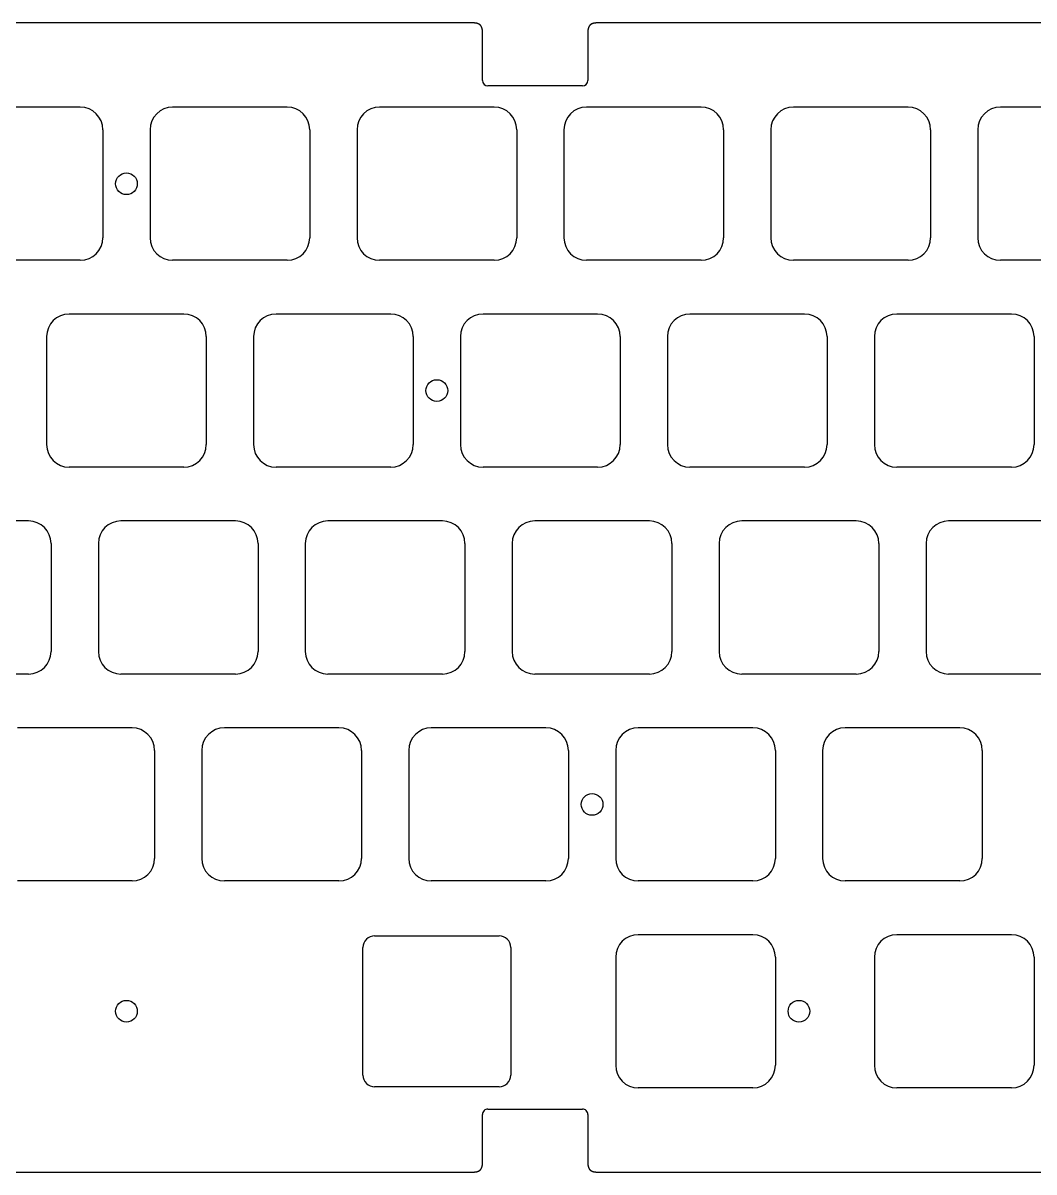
# Model space of a CAD drawing. Header units: millimetres. Extents: x -9 to 276, y -91 to 15.
# Drawn here: x 133.3 to 226.4, y -91 to 14.8 of the extents above; entities that cross this region are included whole.
import ezdxf

# ---------------------------------------------------------------- set-up
doc = ezdxf.new("R2010")
doc.units = ezdxf.units.MM
doc.layers.add('BLACK', color=7, linetype='CONTINUOUS')
doc.layers.add('Edge.Cuts', color=53, linetype='CONTINUOUS', true_color=0xc8a339)

msp = doc.modelspace()

# ---------------------------------------------------------------- linework, layer by layer
at = {"layer": 'BLACK', "linetype": 'Continuous'}
for p, q in [((165.725, -69.25), (177.175, -69.25)), ((200.5375, -69.15), (189.987499, -69.15)), ((224.35, -69.15), (213.799999, -69.15)), ((164.65, -82.075), (164.65, -70.325)), ((178.25, -70.325), (178.25, -82.075)), ((187.9125, -71.225), (187.9125, -81.175001)), ((202.6125, -71.225), (202.6125, -81.175)), ((211.725, -71.225), (211.725, -81.175001)), ((226.425, -71.225), (226.425, -81.175)), ((177.175, -83.15), (165.725, -83.15)), ((200.5375, -83.25), (189.9875, -83.25)), ((224.35, -83.25), (213.8, -83.25))]:
    msp.add_line(p, q, dxfattribs=at)
at = {"layer": 'BLACK'}
for centre in [(142.875, -76.2), (204.7875, -76.2)]:
    msp.add_circle(centre, 1, dxfattribs=at)
for centre, radius, start, end in [((165.724999, -70.324999), 1.074999, 89.9999467, 180.0000533), ((177.175, -70.325), 1.075, 0, 90), ((189.987504, -71.225004), 2.075004, 90.00013806, 179.99988955), ((200.5375, -71.225), 2.075, 0, 90), ((213.800004, -71.225004), 2.075004, 90.00013806, 179.99988955), ((224.35, -71.225), 2.075, 0, 90), ((189.987502, -81.174998), 2.075002, 180.00008284, 269.99994478), ((200.5375, -81.175), 2.075, 270, 0), ((213.800002, -81.174998), 2.075002, 180.00008284, 269.99994478), ((224.35, -81.175), 2.075, 270, 0), ((165.724999, -82.075001), 1.074999, 179.9999467, 270.0000533), ((177.175, -82.075), 1.075, 270, 0)]:
    msp.add_arc(centre, radius, start, end, dxfattribs=at)
at = {"layer": 'Edge.Cuts', "linetype": 'CONTINUOUS'}
for p, q in [((174.849852, 14.8), (91.850147, 14.8)), ((174.857344, 14.799982), (174.849852, 14.8)), ((174.868499, 14.79989), (174.857344, 14.799982)), ((174.879537, 14.799719), (174.868499, 14.79989)), ((174.890458, 14.799471), (174.879537, 14.799719)), ((174.901263, 14.799146), (174.890458, 14.799471)), ((174.911955, 14.798746), (174.901263, 14.799146)), ((174.922533, 14.79827), (174.911955, 14.798746)), ((174.932999, 14.797719), (174.922533, 14.79827)), ((174.943354, 14.797096), (174.932999, 14.797719)), ((174.953599, 14.796399), (174.943354, 14.797096)), ((174.963735, 14.79563), (174.953599, 14.796399)), ((174.973763, 14.79479), (174.963735, 14.79563)), ((174.983685, 14.793879), (174.973763, 14.79479)), ((174.9935, 14.792898), (174.983685, 14.793879)), ((175.003211, 14.791848), (174.9935, 14.792898)), ((175.012819, 14.790729), (175.003211, 14.791848)), ((175.022324, 14.789543), (175.012819, 14.790729)), ((175.031727, 14.788289), (175.022324, 14.789543)), ((175.041029, 14.786968), (175.031727, 14.788289)), ((175.050232, 14.785582), (175.041029, 14.786968)), ((175.059337, 14.78413), (175.050232, 14.785582)), ((175.068344, 14.782613), (175.059337, 14.78413)), ((175.077254, 14.781032), (175.068344, 14.782613)), ((175.086069, 14.779387), (175.077254, 14.781032)), ((175.094789, 14.777679), (175.086069, 14.779387)), ((175.103415, 14.775909), (175.094789, 14.777679)), ((175.111949, 14.774076), (175.103415, 14.775909)), ((175.120391, 14.772182), (175.111949, 14.774076)), ((175.128742, 14.770227), (175.120391, 14.772182)), ((175.137003, 14.768212), (175.128742, 14.770227)), ((175.145176, 14.766136), (175.137003, 14.768212)), ((175.15326, 14.764001), (175.145176, 14.766136)), ((175.161257, 14.761806), (175.15326, 14.764001)), ((175.169168, 14.759553), (175.161257, 14.761806)), ((175.176994, 14.757242), (175.169168, 14.759553)), ((175.184735, 14.754872), (175.176994, 14.757242)), ((175.192393, 14.752445), (175.184735, 14.754872)), ((175.199968, 14.749961), (175.192393, 14.752445)), ((175.207461, 14.74742), (175.199968, 14.749961)), ((175.214873, 14.744823), (175.207461, 14.74742)), ((175.222205, 14.742169), (175.214873, 14.744823)), ((175.229458, 14.73946), (175.222205, 14.742169)), ((175.236632, 14.736695), (175.229458, 14.73946)), ((175.243728, 14.733874), (175.236632, 14.736695)), ((175.250748, 14.730999), (175.243728, 14.733874)), ((175.257691, 14.728069), (175.250748, 14.730999)), ((175.26456, 14.725084), (175.257691, 14.728069)), ((175.271353, 14.722045), (175.26456, 14.725084)), ((175.278073, 14.718951), (175.271353, 14.722045)), ((175.28472, 14.715804), (175.278073, 14.718951)), ((175.291295, 14.712602), (175.28472, 14.715804)), ((175.297798, 14.709347), (175.291295, 14.712602)), ((175.30423, 14.706039), (175.297798, 14.709347)), ((175.310592, 14.702677), (175.30423, 14.706039)), ((175.316884, 14.699261), (175.310592, 14.702677)), ((175.323108, 14.695792), (175.316884, 14.699261)), ((175.329264, 14.69227), (175.323108, 14.695792)), ((175.335352, 14.688695), (175.329264, 14.69227)), ((175.341373, 14.685066), (175.335352, 14.688695)), ((175.347328, 14.681385), (175.341373, 14.685066)), ((175.353218, 14.67765), (175.347328, 14.681385)), ((175.359043, 14.673861), (175.353218, 14.67765)), ((175.364803, 14.67002), (175.359043, 14.673861)), ((175.370499, 14.666125), (175.364803, 14.67002)), ((175.376133, 14.662177), (175.370499, 14.666125)), ((175.381703, 14.658175), (175.376133, 14.662177)), ((175.387212, 14.654119), (175.381703, 14.658175)), ((175.392659, 14.65001), (175.387212, 14.654119)), ((175.398044, 14.645847), (175.392659, 14.65001)), ((175.40337, 14.64163), (175.398044, 14.645847)), ((175.408635, 14.637358), (175.40337, 14.64163)), ((175.41384, 14.633032), (175.408635, 14.637358)), ((175.418986, 14.628652), (175.41384, 14.633032)), ((175.424073, 14.624216), (175.418986, 14.628652)), ((175.429102, 14.619725), (175.424073, 14.624216)), ((175.434073, 14.615179), (175.429102, 14.619725)), ((175.438987, 14.610577), (175.434073, 14.615179)), ((175.443843, 14.60592), (175.438987, 14.610577)), ((175.448643, 14.601205), (175.443843, 14.60592)), ((175.451021, 14.598827), (175.448643, 14.601205)), ((175.453386, 14.596434), (175.451021, 14.598827)), ((175.455736, 14.594028), (175.453386, 14.596434)), ((175.458073, 14.591607), (175.455736, 14.594028)), ((175.460395, 14.589171), (175.458073, 14.591607)), ((175.462704, 14.586721), (175.460395, 14.589171)), ((175.464998, 14.584257), (175.462704, 14.586721)), ((175.467279, 14.581778), (175.464998, 14.584257)), ((175.469546, 14.579285), (175.467279, 14.581778)), ((175.471799, 14.576777), (175.469546, 14.579285)), ((175.474039, 14.574255), (175.471799, 14.576777)), ((175.476264, 14.571718), (175.474039, 14.574255)), ((175.478477, 14.569166), (175.476264, 14.571718)), ((175.480675, 14.566599), (175.478477, 14.569166)), ((175.48286, 14.564017), (175.480675, 14.566599)), ((175.48503, 14.561421), (175.48286, 14.564017)), ((175.487188, 14.558809), (175.48503, 14.561421)), ((175.489332, 14.556183), (175.487188, 14.558809)), ((175.491463, 14.553541), (175.489332, 14.556183)), ((175.493579, 14.550885), (175.491463, 14.553541)), ((175.495683, 14.548213), (175.493579, 14.550885)), ((175.497773, 14.545526), (175.495683, 14.548213)), ((175.49985, 14.542823), (175.497773, 14.545526)), ((175.501912, 14.540106), (175.49985, 14.542823)), ((175.503962, 14.537372), (175.501912, 14.540106)), ((175.505998, 14.534624), (175.503962, 14.537372)), ((175.508022, 14.531859), (175.505998, 14.534624)), ((175.510031, 14.529079), (175.508022, 14.531859)), ((175.512027, 14.526283), (175.510031, 14.529079)), ((175.51401, 14.523472), (175.512027, 14.526283)), ((175.51598, 14.520644), (175.51401, 14.523472)), ((175.517935, 14.517801), (175.51598, 14.520644)), ((175.519879, 14.514941), (175.517935, 14.517801)), ((175.521808, 14.512066), (175.519879, 14.514941)), ((175.523725, 14.509174), (175.521808, 14.512066)), ((175.525627, 14.506267), (175.523725, 14.509174)), ((175.527517, 14.503342), (175.525627, 14.506267)), ((175.529393, 14.500402), (175.527517, 14.503342)), ((175.531257, 14.497444), (175.529393, 14.500402)), ((175.533106, 14.494472), (175.531257, 14.497444)), ((175.534943, 14.49148), (175.533106, 14.494472)), ((175.536766, 14.488475), (175.534943, 14.49148)), ((175.538577, 14.48545), (175.536766, 14.488475)), ((175.540373, 14.482411), (175.538577, 14.48545)), ((175.542157, 14.479352), (175.540373, 14.482411)), ((175.543926, 14.476279), (175.542157, 14.479352)), ((175.545684, 14.473186), (175.543926, 14.476279)), ((175.547426, 14.470079), (175.545684, 14.473186)), ((175.549157, 14.466952), (175.547426, 14.470079)), ((175.550874, 14.46381), (175.549157, 14.466952)), ((175.552578, 14.460648), (175.550874, 14.46381)), ((175.554267, 14.457471), (175.552578, 14.460648)), ((175.555945, 14.454274), (175.554267, 14.457471)), ((175.557608, 14.451062), (175.555945, 14.454274)), ((175.559259, 14.447829), (175.557608, 14.451062)), ((175.560895, 14.444581), (175.559259, 14.447829)), ((175.562519, 14.441313), (175.560895, 14.444581)), ((175.564128, 14.438029), (175.562519, 14.441313)), ((175.565725, 14.434724), (175.564128, 14.438029)), ((175.567307, 14.431404), (175.565725, 14.434724)), ((175.568877, 14.428063), (175.567307, 14.431404)), ((175.570432, 14.424706), (175.568877, 14.428063)), ((175.571975, 14.421327), (175.570432, 14.424706)), ((175.573503, 14.417934), (175.571975, 14.421327)), ((175.57502, 14.414518), (175.573503, 14.417934)), ((175.57652, 14.411087), (175.57502, 14.414518)), ((175.578009, 14.407633), (175.57652, 14.411087)), ((175.579483, 14.404164), (175.578009, 14.407633)), ((175.580944, 14.400672), (175.579483, 14.404164)), ((175.58239, 14.397165), (175.580944, 14.400672)), ((175.583824, 14.393634), (175.58239, 14.397165)), ((175.585242, 14.390088), (175.583824, 14.393634)), ((175.586649, 14.386519), (175.585242, 14.390088)), ((175.58804, 14.382934), (175.586649, 14.386519)), ((175.589418, 14.379325), (175.58804, 14.382934)), ((175.590781, 14.375701), (175.589418, 14.379325)), ((175.592132, 14.372052), (175.590781, 14.375701)), ((175.593467, 14.368388), (175.592132, 14.372052)), ((175.594789, 14.364699), (175.593467, 14.368388)), ((175.596096, 14.360995), (175.594789, 14.364699)), ((175.597391, 14.357265), (175.596096, 14.360995)), ((175.598669, 14.35352), (175.597391, 14.357265)), ((175.599935, 14.349749), (175.598669, 14.35352)), ((175.601186, 14.345963), (175.599935, 14.349749)), ((175.602423, 14.342151), (175.601186, 14.345963)), ((175.603645, 14.338323), (175.602423, 14.342151)), ((175.604853, 14.334469), (175.603645, 14.338323)), ((175.606046, 14.330599), (175.604853, 14.334469)), ((175.607226, 14.326703), (175.606046, 14.330599)), ((175.608389, 14.322791), (175.607226, 14.326703)), ((175.60954, 14.318851), (175.608389, 14.322791)), ((175.610674, 14.314896), (175.60954, 14.318851)), ((175.611796, 14.310914), (175.610674, 14.314896)), ((175.612901, 14.306915), (175.611796, 14.310914)), ((175.613992, 14.302889), (175.612901, 14.306915)), ((175.615068, 14.298847), (175.613992, 14.302889)), ((175.61613, 14.294776), (175.615068, 14.298847)), ((175.617175, 14.29069), (175.61613, 14.294776)), ((175.618207, 14.286575), (175.617175, 14.29069)), ((175.619222, 14.282444), (175.618207, 14.286575)), ((175.620224, 14.278284), (175.619222, 14.282444)), ((175.621209, 14.274107), (175.620224, 14.278284)), ((175.62218, 14.269901), (175.621209, 14.274107)), ((175.623135, 14.265679), (175.62218, 14.269901)), ((175.624075, 14.261428), (175.623135, 14.265679)), ((175.624998, 14.257159), (175.624075, 14.261428)), ((175.625908, 14.252861), (175.624998, 14.257159)), ((175.6268, 14.248546), (175.625908, 14.252861)), ((175.627678, 14.244201), (175.6268, 14.248546)), ((175.628539, 14.239839), (175.627678, 14.244201)), ((175.629386, 14.235446), (175.628539, 14.239839)), ((175.630215, 14.231037), (175.629386, 14.235446)), ((175.63103, 14.226596), (175.630215, 14.231037)), ((175.631828, 14.222138), (175.63103, 14.226596)), ((175.63261, 14.217649), (175.631828, 14.222138)), ((175.633375, 14.213143), (175.63261, 14.217649)), ((175.634126, 14.208605), (175.633375, 14.213143)), ((175.634858, 14.20405), (175.634126, 14.208605)), ((175.635576, 14.199462), (175.634858, 14.20405)), ((175.636276, 14.194857), (175.635576, 14.199462)), ((175.63696, 14.19022), (175.636276, 14.194857)), ((175.637627, 14.185565), (175.63696, 14.19022)), ((175.638278, 14.180877), (175.637627, 14.185565)), ((175.638911, 14.176171), (175.638278, 14.180877)), ((175.639529, 14.171432), (175.638911, 14.176171)), ((175.640128, 14.166675), (175.639529, 14.171432)), ((175.640711, 14.161885), (175.640128, 14.166675)), ((175.641277, 14.157077), (175.640711, 14.161885)), ((175.641826, 14.152234), (175.641277, 14.157077)), ((175.642357, 14.147374), (175.641826, 14.152234)), ((175.642871, 14.142479), (175.642357, 14.147374)), ((175.643367, 14.137566), (175.642871, 14.142479)), ((175.643847, 14.132618), (175.643367, 14.137566)), ((175.644308, 14.127651), (175.643847, 14.132618)), ((175.644752, 14.12265), (175.644308, 14.127651)), ((175.645178, 14.11763), (175.644752, 14.12265)), ((175.645586, 14.112574), (175.645178, 14.11763)), ((175.645976, 14.1075), (175.645586, 14.112574)), ((175.646348, 14.102389), (175.645976, 14.1075)), ((175.646701, 14.09726), (175.646348, 14.102389)), ((175.647037, 14.092095), (175.646701, 14.09726)), ((175.647354, 14.08691), (175.647037, 14.092095)), ((175.647653, 14.081689), (175.647354, 14.08691)), ((175.647933, 14.076448), (175.647653, 14.081689)), ((175.648195, 14.071171), (175.647933, 14.076448)), ((175.648437, 14.065874), (175.648195, 14.071171)), ((175.648661, 14.06054), (175.648437, 14.065874)), ((175.648866, 14.055186), (175.648661, 14.06054)), ((175.649052, 14.049794), (175.648866, 14.055186)), ((175.649219, 14.044383), (175.649052, 14.049794)), ((175.649366, 14.038933), (175.649219, 14.044383)), ((175.649495, 14.033464), (175.649366, 14.038933)), ((175.649603, 14.027956), (175.649495, 14.033464)), ((175.649693, 14.022428), (175.649603, 14.027956)), ((175.649762, 14.016861), (175.649693, 14.022428)), ((175.649812, 14.011274), (175.649762, 14.016861)), ((175.649842, 14.005647), (175.649812, 14.011274)), ((175.649852, 14), (175.649842, 14.005647)), ((175.649852, 9.5), (175.649852, 14)), ((185.35087, 14.007492), (185.350852, 14)), ((185.350852, 14), (185.350852, 9.5)), ((185.350962, 14.018647), (185.35087, 14.007492)), ((185.351133, 14.029685), (185.350962, 14.018647)), ((185.351381, 14.040606), (185.351133, 14.029685)), ((185.351706, 14.051411), (185.351381, 14.040606)), ((185.352106, 14.062103), (185.351706, 14.051411)), ((185.352582, 14.072681), (185.352106, 14.062103)), ((185.353133, 14.083147), (185.352582, 14.072681)), ((185.353756, 14.093502), (185.353133, 14.083147)), ((185.354453, 14.103747), (185.353756, 14.093502)), ((185.355222, 14.113883), (185.354453, 14.103747)), ((185.356062, 14.123911), (185.355222, 14.113883)), ((185.356973, 14.133833), (185.356062, 14.123911)), ((185.357954, 14.143649), (185.356973, 14.133833)), ((185.359004, 14.15336), (185.357954, 14.143649)), ((185.360123, 14.162967), (185.359004, 14.15336)), ((185.361309, 14.172472), (185.360123, 14.162967)), ((185.362563, 14.181875), (185.361309, 14.172472)), ((185.363884, 14.191178), (185.362563, 14.181875)), ((185.36527, 14.200381), (185.363884, 14.191178)), ((185.366722, 14.209485), (185.36527, 14.200381)), ((185.368239, 14.218492), (185.366722, 14.209485)), ((185.36982, 14.227402), (185.368239, 14.218492)), ((185.371465, 14.236217), (185.36982, 14.227402)), ((185.373173, 14.244937), (185.371465, 14.236217)), ((185.374943, 14.253563), (185.373173, 14.244937)), ((185.376776, 14.262097), (185.374943, 14.253563)), ((185.37867, 14.270539), (185.376776, 14.262097)), ((185.380625, 14.27889), (185.37867, 14.270539)), ((185.38264, 14.287152), (185.380625, 14.27889)), ((185.384716, 14.295324), (185.38264, 14.287152)), ((185.386851, 14.303408), (185.384716, 14.295324)), ((185.389046, 14.311405), (185.386851, 14.303408)), ((185.391299, 14.319316), (185.389046, 14.311405)), ((185.39361, 14.327142), (185.391299, 14.319316)), ((185.39598, 14.334883), (185.39361, 14.327142)), ((185.398406, 14.342541), (185.39598, 14.334883)), ((185.400891, 14.350116), (185.398406, 14.342541)), ((185.403432, 14.357609), (185.400891, 14.350116)), ((185.406029, 14.365021), (185.403432, 14.357609)), ((185.408683, 14.372353), (185.406029, 14.365021)), ((185.411392, 14.379606), (185.408683, 14.372353)), ((185.414157, 14.38678), (185.411392, 14.379606)), ((185.416978, 14.393876), (185.414157, 14.38678)), ((185.419853, 14.400896), (185.416978, 14.393876)), ((185.422783, 14.40784), (185.419853, 14.400896)), ((185.425768, 14.414708), (185.422783, 14.40784)), ((185.428807, 14.421502), (185.425768, 14.414708)), ((185.431901, 14.428221), (185.428807, 14.421502)), ((185.435048, 14.434868), (185.431901, 14.428221)), ((185.438249, 14.441443), (185.435048, 14.434868)), ((185.441504, 14.447946), (185.438249, 14.441443)), ((185.444813, 14.454378), (185.441504, 14.447946)), ((185.448175, 14.46074), (185.444813, 14.454378)), ((185.451591, 14.467032), (185.448175, 14.46074)), ((185.45506, 14.473256), (185.451591, 14.467032)), ((185.458582, 14.479412), (185.45506, 14.473256)), ((185.462157, 14.4855), (185.458582, 14.479412)), ((185.465786, 14.491521), (185.462157, 14.4855)), ((185.469467, 14.497477), (185.465786, 14.491521)), ((185.473202, 14.503366), (185.469467, 14.497477)), ((185.47699, 14.509191), (185.473202, 14.503366)), ((185.480832, 14.514951), (185.47699, 14.509191)), ((185.484727, 14.520648), (185.480832, 14.514951)), ((185.488675, 14.526281), (185.484727, 14.520648)), ((185.492677, 14.531852), (185.488675, 14.526281)), ((185.496732, 14.53736), (185.492677, 14.531852)), ((185.500842, 14.542807), (185.496732, 14.53736)), ((185.505005, 14.548193), (185.500842, 14.542807)), ((185.509222, 14.553518), (185.505005, 14.548193)), ((185.513493, 14.558783), (185.509222, 14.553518)), ((185.517819, 14.563988), (185.513493, 14.558783)), ((185.5222, 14.569134), (185.517819, 14.563988)), ((185.526636, 14.574222), (185.5222, 14.569134)), ((185.531126, 14.579251), (185.526636, 14.574222)), ((185.535673, 14.584222), (185.531126, 14.579251)), ((185.540274, 14.589135), (185.535673, 14.584222)), ((185.544932, 14.593991), (185.540274, 14.589135)), ((185.549646, 14.598791), (185.544932, 14.593991)), ((185.552025, 14.60117), (185.549646, 14.598791)), ((185.554417, 14.603534), (185.552025, 14.60117)), ((185.556824, 14.605884), (185.554417, 14.603534)), ((185.559245, 14.608221), (185.556824, 14.605884)), ((185.561681, 14.610543), (185.559245, 14.608221)), ((185.56413, 14.612852), (185.561681, 14.610543)), ((185.566595, 14.615147), (185.56413, 14.612852)), ((185.569073, 14.617427), (185.566595, 14.615147)), ((185.571567, 14.619694), (185.569073, 14.617427)), ((185.574074, 14.621947), (185.571567, 14.619694)), ((185.576597, 14.624187), (185.574074, 14.621947)), ((185.579134, 14.626412), (185.576597, 14.624187)), ((185.581686, 14.628625), (185.579134, 14.626412)), ((185.584253, 14.630823), (185.581686, 14.628625)), ((185.586834, 14.633008), (185.584253, 14.630823)), ((185.589431, 14.635179), (185.586834, 14.633008)), ((185.592042, 14.637336), (185.589431, 14.635179)), ((185.594668, 14.63948), (185.592042, 14.637336)), ((185.59731, 14.641611), (185.594668, 14.63948)), ((185.599967, 14.643727), (185.59731, 14.641611)), ((185.602639, 14.645831), (185.599967, 14.643727)), ((185.605326, 14.647921), (185.602639, 14.645831)), ((185.608029, 14.649998), (185.605326, 14.647921)), ((185.610746, 14.65206), (185.608029, 14.649998)), ((185.61348, 14.654111), (185.610746, 14.65206)), ((185.616228, 14.656146), (185.61348, 14.654111)), ((185.618993, 14.65817), (185.616228, 14.656146)), ((185.621773, 14.660179), (185.618993, 14.65817)), ((185.624569, 14.662175), (185.621773, 14.660179)), ((185.62738, 14.664158), (185.624569, 14.662175)), ((185.630208, 14.666128), (185.62738, 14.664158)), ((185.633051, 14.668083), (185.630208, 14.666128)), ((185.635911, 14.670027), (185.633051, 14.668083)), ((185.638786, 14.671956), (185.635911, 14.670027)), ((185.641678, 14.673873), (185.638786, 14.671956)), ((185.644585, 14.675775), (185.641678, 14.673873)), ((185.64751, 14.677665), (185.644585, 14.675775)), ((185.65045, 14.679541), (185.64751, 14.677665)), ((185.653408, 14.681405), (185.65045, 14.679541)), ((185.65638, 14.683254), (185.653408, 14.681405)), ((185.659371, 14.685091), (185.65638, 14.683254)), ((185.662377, 14.686914), (185.659371, 14.685091)), ((185.665402, 14.688725), (185.662377, 14.686914)), ((185.668441, 14.690521), (185.665402, 14.688725)), ((185.6715, 14.692305), (185.668441, 14.690521)), ((185.674573, 14.694074), (185.6715, 14.692305)), ((185.677665, 14.695832), (185.674573, 14.694074)), ((185.680773, 14.697575), (185.677665, 14.695832)), ((185.6839, 14.699305), (185.680773, 14.697575)), ((185.687042, 14.701022), (185.6839, 14.699305)), ((185.690204, 14.702726), (185.687042, 14.701022)), ((185.693381, 14.704415), (185.690204, 14.702726)), ((185.696578, 14.706093), (185.693381, 14.704415)), ((185.69979, 14.707756), (185.696578, 14.706093)), ((185.703023, 14.709407), (185.69979, 14.707756)), ((185.70627, 14.711043), (185.703023, 14.709407)), ((185.709539, 14.712667), (185.70627, 14.711043)), ((185.712823, 14.714276), (185.709539, 14.712667)), ((185.716128, 14.715873), (185.712823, 14.714276)), ((185.719447, 14.717455), (185.716128, 14.715873)), ((185.722789, 14.719025), (185.719447, 14.717455)), ((185.726146, 14.72058), (185.722789, 14.719025)), ((185.729524, 14.722124), (185.726146, 14.72058)), ((185.732918, 14.723652), (185.729524, 14.722124)), ((185.736334, 14.725168), (185.732918, 14.723652)), ((185.739765, 14.726668), (185.736334, 14.725168)), ((185.743219, 14.728157), (185.739765, 14.726668)), ((185.746688, 14.729631), (185.743219, 14.728157)), ((185.75018, 14.731092), (185.746688, 14.729631)), ((185.753687, 14.732538), (185.75018, 14.731092)), ((185.757217, 14.733972), (185.753687, 14.732538)), ((185.760763, 14.735391), (185.757217, 14.733972)), ((185.764333, 14.736797), (185.760763, 14.735391)), ((185.767918, 14.738188), (185.764333, 14.736797)), ((185.771526, 14.739566), (185.767918, 14.738188)), ((185.775151, 14.740929), (185.771526, 14.739566)), ((185.778799, 14.74228), (185.775151, 14.740929)), ((185.782464, 14.743615), (185.778799, 14.74228)), ((185.786153, 14.744938), (185.782464, 14.743615)), ((185.789857, 14.746244), (185.786153, 14.744938)), ((185.793587, 14.747539), (185.789857, 14.746244)), ((185.797332, 14.748817), (185.793587, 14.747539)), ((185.801102, 14.750083), (185.797332, 14.748817)), ((185.804889, 14.751334), (185.801102, 14.750083)), ((185.808701, 14.752571), (185.804889, 14.751334)), ((185.812529, 14.753793), (185.808701, 14.752571)), ((185.816382, 14.755001), (185.812529, 14.753793)), ((185.820252, 14.756194), (185.816382, 14.755001)), ((185.824149, 14.757374), (185.820252, 14.756194)), ((185.828061, 14.758537), (185.824149, 14.757374)), ((185.832, 14.759688), (185.828061, 14.758537)), ((185.835955, 14.760822), (185.832, 14.759688)), ((185.839938, 14.761944), (185.835955, 14.760822)), ((185.843936, 14.763049), (185.839938, 14.761944)), ((185.847963, 14.76414), (185.843936, 14.763049)), ((185.852005, 14.765216), (185.847963, 14.76414)), ((185.856075, 14.766278), (185.852005, 14.765216)), ((185.860162, 14.767323), (185.856075, 14.766278)), ((185.864277, 14.768355), (185.860162, 14.767323)), ((185.868408, 14.76937), (185.864277, 14.768355)), ((185.872568, 14.770372), (185.868408, 14.76937)), ((185.876745, 14.771357), (185.872568, 14.770372)), ((185.88095, 14.772328), (185.876745, 14.771357)), ((185.885173, 14.773283), (185.88095, 14.772328)), ((185.889424, 14.774223), (185.885173, 14.773283)), ((185.893693, 14.775146), (185.889424, 14.774223)), ((185.897991, 14.776056), (185.893693, 14.775146)), ((185.902306, 14.776948), (185.897991, 14.776056)), ((185.906651, 14.777826), (185.902306, 14.776948)), ((185.911013, 14.778687), (185.906651, 14.777826)), ((185.915405, 14.779534), (185.911013, 14.778687)), ((185.919815, 14.780363), (185.915405, 14.779534)), ((185.924256, 14.781178), (185.919815, 14.780363)), ((185.928713, 14.781976), (185.924256, 14.781178)), ((185.933202, 14.782758), (185.928713, 14.781976)), ((185.937709, 14.783523), (185.933202, 14.782758)), ((185.942247, 14.784274), (185.937709, 14.783523)), ((185.946802, 14.785006), (185.942247, 14.784274)), ((185.95139, 14.785724), (185.946802, 14.785006)), ((185.955995, 14.786424), (185.95139, 14.785724)), ((185.960632, 14.787108), (185.955995, 14.786424)), ((185.965287, 14.787775), (185.960632, 14.787108)), ((185.969975, 14.788426), (185.965287, 14.787775)), ((185.974681, 14.789059), (185.969975, 14.788426)), ((185.97942, 14.789677), (185.974681, 14.789059)), ((185.984176, 14.790276), (185.97942, 14.789677)), ((185.988967, 14.790859), (185.984176, 14.790276)), ((185.993775, 14.791425), (185.988967, 14.790859)), ((185.998618, 14.791974), (185.993775, 14.791425)), ((186.003478, 14.792505), (185.998618, 14.791974)), ((186.008373, 14.793019), (186.003478, 14.792505)), ((186.013286, 14.793515), (186.008373, 14.793019)), ((186.018234, 14.793995), (186.013286, 14.793515)), ((186.023201, 14.794456), (186.018234, 14.793995)), ((186.028202, 14.7949), (186.023201, 14.794456)), ((186.033222, 14.795326), (186.028202, 14.7949)), ((186.038278, 14.795734), (186.033222, 14.795326)), ((186.043352, 14.796124), (186.038278, 14.795734)), ((186.048463, 14.796496), (186.043352, 14.796124)), ((186.053592, 14.796849), (186.048463, 14.796496)), ((186.058757, 14.797185), (186.053592, 14.796849)), ((186.063942, 14.797502), (186.058757, 14.797185)), ((186.069163, 14.797801), (186.063942, 14.797502)), ((186.074403, 14.798081), (186.069163, 14.797801)), ((186.079681, 14.798343), (186.074403, 14.798081)), ((186.084978, 14.798585), (186.079681, 14.798343)), ((186.090312, 14.798809), (186.084978, 14.798585)), ((186.095666, 14.799014), (186.090312, 14.798809)), ((186.101058, 14.7992), (186.095666, 14.799014)), ((186.106469, 14.799367), (186.101058, 14.7992)), ((186.111919, 14.799514), (186.106469, 14.799367)), ((186.117388, 14.799643), (186.111919, 14.799514)), ((186.122896, 14.799751), (186.117388, 14.799643)), ((186.128424, 14.799841), (186.122896, 14.799751)), ((186.133991, 14.79991), (186.128424, 14.799841)), ((186.139578, 14.79996), (186.133991, 14.79991)), ((186.145205, 14.79999), (186.139578, 14.79996)), ((186.150852, 14.8), (186.145205, 14.79999)), ((269.150556, 14.8), (186.150852, 14.8)), ((184.850852, 9), (176.149852, 9)), ((138.625, 7.05), (128.075, 7.05)), ((157.675, 7.05), (147.125, 7.05)), ((176.725, 7.05), (166.175, 7.05)), ((195.775, 7.05), (185.225, 7.05)), ((214.825, 7.05), (204.275, 7.05)), ((233.875, 7.05), (223.325, 7.05)), ((140.7, 4.975), (140.7, -4.975)), ((145.05, 4.975), (145.05, -4.975)), ((159.75, 4.975), (159.75, -4.975)), ((164.1, 4.975), (164.1, -4.975)), ((178.8, 4.975), (178.8, -4.975)), ((183.15, 4.975), (183.15, -4.975)), ((197.85, 4.975), (197.85, -4.975)), ((202.2, 4.975), (202.2, -4.975)), ((216.9, 4.975), (216.9, -4.975)), ((221.25, 4.975), (221.25, -4.975)), ((138.625, -7.05), (128.075, -7.05)), ((157.675, -7.05), (147.125, -7.05)), ((176.725, -7.05), (166.175, -7.05)), ((195.775, -7.05), (185.225, -7.05)), ((214.825, -7.05), (204.275, -7.05)), ((233.875, -7.05), (223.325, -7.05)), ((148.15, -12), (137.6, -12)), ((167.2, -12), (156.65, -12)), ((186.25, -12), (175.7, -12)), ((205.3, -12), (194.75, -12)), ((224.35, -12), (213.8, -12)), ((135.525, -14.075), (135.525, -24.025)), ((150.225, -14.075), (150.225, -24.025)), ((154.575, -14.075), (154.575, -24.025)), ((169.275, -14.075), (169.275, -24.025)), ((173.625, -14.075), (173.625, -24.025)), ((188.325, -14.075), (188.325, -24.025)), ((192.675, -14.075), (192.675, -24.025)), ((207.375, -14.075), (207.375, -24.025)), ((211.725, -14.075), (211.725, -24.025)), ((226.425, -14.075), (226.425, -24.025)), ((148.15, -26.1), (137.6, -26.1)), ((167.2, -26.1), (156.65, -26.1)), ((186.25, -26.1), (175.7, -26.1)), ((205.3, -26.1), (194.75, -26.1)), ((224.35, -26.1), (213.8, -26.1)), ((133.8625, -31.05), (123.3125, -31.05)), ((152.9125, -31.05), (142.3625, -31.05)), ((171.9625, -31.05), (161.4125, -31.05)), ((191.0125, -31.05), (180.4625, -31.05)), ((210.0625, -31.05), (199.5125, -31.05)), ((229.1125, -31.05), (218.5625, -31.05)), ((135.9375, -33.125), (135.9375, -43.075)), ((140.2875, -33.125), (140.2875, -43.075)), ((154.9875, -33.125), (154.9875, -43.075)), ((159.3375, -33.125), (159.3375, -43.075)), ((174.0375, -33.125), (174.0375, -43.075)), ((178.3875, -33.125), (178.3875, -43.075)), ((193.0875, -33.125), (193.0875, -43.075)), ((197.4375, -33.125), (197.4375, -43.075)), ((212.1375, -33.125), (212.1375, -43.075)), ((216.4875, -33.125), (216.4875, -43.075)), ((133.8625, -45.15), (123.3125, -45.15)), ((152.9125, -45.15), (142.3625, -45.15)), ((171.9625, -45.15), (161.4125, -45.15)), ((191.0125, -45.15), (180.4625, -45.15)), ((210.0625, -45.15), (199.5125, -45.15)), ((229.1125, -45.15), (218.5625, -45.15)), ((143.3875, -50.1), (132.8375, -50.1)), ((162.4375, -50.1), (151.8875, -50.1)), ((181.4875, -50.1), (170.9375, -50.1)), ((200.5375, -50.1), (189.9875, -50.1)), ((219.5875, -50.1), (209.0375, -50.1)), ((145.4625, -52.175), (145.4625, -62.125)), ((149.8125, -52.175), (149.8125, -62.125)), ((164.5125, -52.175), (164.5125, -62.125)), ((168.8625, -52.175), (168.8625, -62.125)), ((183.5625, -52.175), (183.5625, -62.125)), ((187.9125, -52.175), (187.9125, -62.125)), ((202.6125, -52.175), (202.6125, -62.125)), ((206.9625, -52.175), (206.9625, -62.125)), ((221.6625, -52.175), (221.6625, -62.125)), ((143.3875, -64.2), (132.8375, -64.2)), ((162.4375, -64.2), (151.8875, -64.2)), ((181.4875, -64.2), (170.9375, -64.2)), ((200.5375, -64.2), (189.9875, -64.2)), ((219.5875, -64.2), (209.0375, -64.2)), ((176.149852, -85.199997), (184.850852, -85.199997)), ((175.649852, -90.199997), (175.649852, -85.699997)), ((185.350852, -85.699997), (185.350852, -90.199997)), ((175.030729, -90.988423), (175.035417, -90.987772)), ((175.035417, -90.987772), (175.040072, -90.987105)), ((175.040072, -90.987105), (175.044709, -90.986421)), ((175.044709, -90.986421), (175.049314, -90.985721)), ((175.049314, -90.985721), (175.053902, -90.985003)), ((175.053902, -90.985003), (175.058457, -90.984271)), ((175.058457, -90.984271), (175.062995, -90.98352)), ((175.062995, -90.98352), (175.067501, -90.982755)), ((175.067501, -90.982755), (175.07199, -90.981973)), ((175.07199, -90.981973), (175.076448, -90.981175)), ((175.076448, -90.981175), (175.080889, -90.98036)), ((175.080889, -90.98036), (175.085298, -90.979531)), ((175.085298, -90.979531), (175.089691, -90.978684)), ((175.089691, -90.978684), (175.094053, -90.977823)), ((175.094053, -90.977823), (175.098398, -90.976945)), ((175.098398, -90.976945), (175.102713, -90.976053)), ((175.102713, -90.976053), (175.107011, -90.975143)), ((175.107011, -90.975143), (175.11128, -90.97422)), ((175.11128, -90.97422), (175.115531, -90.97328)), ((175.115531, -90.97328), (175.119753, -90.972325)), ((175.119753, -90.972325), (175.123959, -90.971354)), ((175.123959, -90.971354), (175.128136, -90.970369)), ((175.128136, -90.970369), (175.132296, -90.969367)), ((175.132296, -90.969367), (175.136427, -90.968352)), ((175.136427, -90.968352), (175.140542, -90.96732)), ((175.140542, -90.96732), (175.144628, -90.966275)), ((175.144628, -90.966275), (175.148699, -90.965213)), ((175.148699, -90.965213), (175.152741, -90.964137)), ((175.152741, -90.964137), (175.156767, -90.963046)), ((175.156767, -90.963046), (175.160766, -90.961941)), ((175.160766, -90.961941), (175.164748, -90.960819)), ((175.164748, -90.960819), (175.168703, -90.959685)), ((175.168703, -90.959685), (175.172643, -90.958534)), ((175.172643, -90.958534), (175.176555, -90.957371)), ((175.176555, -90.957371), (175.180451, -90.956191)), ((175.180451, -90.956191), (175.184321, -90.954998)), ((175.184321, -90.954998), (175.188175, -90.95379)), ((175.188175, -90.95379), (175.192003, -90.952568)), ((175.192003, -90.952568), (175.195815, -90.951331)), ((175.195815, -90.951331), (175.199601, -90.95008)), ((175.199601, -90.95008), (175.203372, -90.948814)), ((175.203372, -90.948814), (175.207117, -90.947536)), ((175.207117, -90.947536), (175.210847, -90.946241)), ((175.210847, -90.946241), (175.214551, -90.944934)), ((175.214551, -90.944934), (175.21824, -90.943612)), ((175.21824, -90.943612), (175.221904, -90.942277)), ((175.221904, -90.942277), (175.225553, -90.940926)), ((175.225553, -90.940926), (175.229177, -90.939563)), ((175.229177, -90.939563), (175.232786, -90.938185)), ((175.232786, -90.938185), (175.236371, -90.936794)), ((175.236371, -90.936794), (175.23994, -90.935387)), ((175.23994, -90.935387), (175.243486, -90.933969)), ((175.243486, -90.933969), (175.247017, -90.932535)), ((175.247017, -90.932535), (175.250524, -90.931089)), ((175.250524, -90.931089), (175.254016, -90.929628)), ((175.254016, -90.929628), (175.257485, -90.928154)), ((175.257485, -90.928154), (175.260939, -90.926665)), ((175.260939, -90.926665), (175.26437, -90.925165)), ((175.26437, -90.925165), (175.267786, -90.923648)), ((175.267786, -90.923648), (175.271179, -90.92212)), ((175.271179, -90.92212), (175.274558, -90.920577)), ((175.274558, -90.920577), (175.277915, -90.919022)), ((175.277915, -90.919022), (175.281256, -90.917452)), ((175.281256, -90.917452), (175.284576, -90.91587)), ((175.284576, -90.91587), (175.287881, -90.914273)), ((175.287881, -90.914273), (175.291165, -90.912664)), ((175.291165, -90.912664), (175.294433, -90.91104)), ((175.294433, -90.91104), (175.297681, -90.909404)), ((175.297681, -90.909404), (175.300914, -90.907753)), ((175.300914, -90.907753), (175.304126, -90.90609)), ((175.304126, -90.90609), (175.307323, -90.904412)), ((175.307323, -90.904412), (175.3105, -90.902723)), ((175.3105, -90.902723), (175.313662, -90.901019)), ((175.313662, -90.901019), (175.316804, -90.899302)), ((175.316804, -90.899302), (175.319931, -90.897571)), ((175.319931, -90.897571), (175.323038, -90.895829)), ((175.323038, -90.895829), (175.326131, -90.894071)), ((175.326131, -90.894071), (175.329204, -90.892302)), ((175.329204, -90.892302), (175.332263, -90.890518)), ((175.332263, -90.890518), (175.335302, -90.888722)), ((175.335302, -90.888722), (175.338327, -90.886911)), ((175.338327, -90.886911), (175.341332, -90.885088)), ((175.341332, -90.885088), (175.344324, -90.883251)), ((175.344324, -90.883251), (175.347296, -90.881402)), ((175.347296, -90.881402), (175.350254, -90.879538)), ((175.350254, -90.879538), (175.353194, -90.877662)), ((175.353194, -90.877662), (175.356119, -90.875772)), ((175.356119, -90.875772), (175.359026, -90.87387)), ((175.359026, -90.87387), (175.361918, -90.871953)), ((175.361918, -90.871953), (175.364793, -90.870024)), ((175.364793, -90.870024), (175.367653, -90.86808)), ((175.367653, -90.86808), (175.370496, -90.866125)), ((175.370496, -90.866125), (175.373324, -90.864155)), ((175.373324, -90.864155), (175.376135, -90.862172)), ((175.376135, -90.862172), (175.378931, -90.860176)), ((175.378931, -90.860176), (175.381711, -90.858167)), ((175.381711, -90.858167), (175.384476, -90.856143)), ((175.384476, -90.856143), (175.387224, -90.854107)), ((175.387224, -90.854107), (175.389958, -90.852057)), ((175.389958, -90.852057), (175.392675, -90.849995)), ((175.392675, -90.849995), (175.395378, -90.847918)), ((175.395378, -90.847918), (175.398065, -90.845828)), ((175.398065, -90.845828), (175.400737, -90.843724)), ((175.400737, -90.843724), (175.403393, -90.841608)), ((175.403393, -90.841608), (175.406035, -90.839477)), ((175.406035, -90.839477), (175.408661, -90.837333)), ((175.408661, -90.837333), (175.411273, -90.835175)), ((175.411273, -90.835175), (175.413869, -90.833005)), ((175.413869, -90.833005), (175.416451, -90.83082)), ((175.416451, -90.83082), (175.419018, -90.828622)), ((175.419018, -90.828622), (175.42157, -90.826409)), ((175.42157, -90.826409), (175.424107, -90.824184)), ((175.424107, -90.824184), (175.426629, -90.821944)), ((175.426629, -90.821944), (175.429137, -90.819691)), ((175.429137, -90.819691), (175.43163, -90.817424)), ((175.43163, -90.817424), (175.434109, -90.815143)), ((175.434109, -90.815143), (175.436573, -90.812849)), ((175.436573, -90.812849), (175.439023, -90.81054)), ((175.439023, -90.81054), (175.441459, -90.808218)), ((175.441459, -90.808218), (175.44388, -90.805881)), ((175.44388, -90.805881), (175.446286, -90.803531)), ((175.446286, -90.803531), (175.448679, -90.801166)), ((175.448679, -90.801166), (175.451057, -90.798788)), ((175.451057, -90.798788), (175.455772, -90.793988)), ((175.455772, -90.793988), (175.460429, -90.789132)), ((175.460429, -90.789132), (175.465031, -90.784218)), ((175.465031, -90.784218), (175.469577, -90.779247)), ((175.469577, -90.779247), (175.474068, -90.774218)), ((175.474068, -90.774218), (175.478504, -90.769131)), ((175.478504, -90.769131), (175.482884, -90.763985)), ((175.482884, -90.763985), (175.48721, -90.75878)), ((175.48721, -90.75878), (175.491482, -90.753515)), ((175.491482, -90.753515), (175.495699, -90.748189)), ((175.495699, -90.748189), (175.499862, -90.742804)), ((175.499862, -90.742804), (175.503971, -90.737357)), ((175.503971, -90.737357), (175.508027, -90.731848)), ((175.508027, -90.731848), (175.512029, -90.726278)), ((175.512029, -90.726278), (175.515977, -90.720644)), ((175.515977, -90.720644), (175.519872, -90.714948)), ((175.519872, -90.714948), (175.523713, -90.709188)), ((175.523713, -90.709188), (175.527502, -90.703363)), ((175.527502, -90.703363), (175.531237, -90.697473)), ((175.531237, -90.697473), (175.534918, -90.691518)), ((175.534918, -90.691518), (175.538547, -90.685497)), ((175.538547, -90.685497), (175.542122, -90.679409)), ((175.542122, -90.679409), (175.545644, -90.673253)), ((175.545644, -90.673253), (175.549113, -90.667029)), ((175.549113, -90.667029), (175.552529, -90.660737)), ((175.552529, -90.660737), (175.555891, -90.654375)), ((175.555891, -90.654375), (175.559199, -90.647943)), ((175.559199, -90.647943), (175.562454, -90.64144)), ((175.562454, -90.64144), (175.565656, -90.634865)), ((175.565656, -90.634865), (175.568803, -90.628218)), ((175.568803, -90.628218), (175.571897, -90.621498)), ((175.571897, -90.621498), (175.574936, -90.614705)), ((175.574936, -90.614705), (175.577921, -90.607836)), ((175.577921, -90.607836), (175.580851, -90.600893)), ((175.580851, -90.600893), (175.583726, -90.593873)), ((175.583726, -90.593873), (175.586547, -90.586777)), ((175.586547, -90.586777), (175.589312, -90.579603)), ((175.589312, -90.579603), (175.592021, -90.57235)), ((175.592021, -90.57235), (175.594675, -90.565018)), ((175.594675, -90.565018), (175.597272, -90.557606)), ((175.597272, -90.557606), (175.599813, -90.550113)), ((175.599813, -90.550113), (175.602297, -90.542538)), ((175.602297, -90.542538), (175.604724, -90.53488)), ((175.604724, -90.53488), (175.607094, -90.527139)), ((175.607094, -90.527139), (175.609405, -90.519313)), ((175.609405, -90.519313), (175.611658, -90.511402)), ((175.611658, -90.511402), (175.613853, -90.503405)), ((175.613853, -90.503405), (175.615988, -90.495321)), ((175.615988, -90.495321), (175.618064, -90.487148)), ((175.618064, -90.487148), (175.620079, -90.478887)), ((175.620079, -90.478887), (175.622034, -90.470536)), ((175.622034, -90.470536), (175.623928, -90.462094)), ((175.623928, -90.462094), (175.625761, -90.45356)), ((175.625761, -90.45356), (175.627531, -90.444934)), ((175.627531, -90.444934), (175.629239, -90.436214)), ((175.629239, -90.436214), (175.630884, -90.427399)), ((175.630884, -90.427399), (175.632465, -90.418489)), ((175.632465, -90.418489), (175.633982, -90.409482)), ((175.633982, -90.409482), (175.635434, -90.400377)), ((175.635434, -90.400377), (175.63682, -90.391174)), ((175.63682, -90.391174), (175.638141, -90.381872)), ((175.638141, -90.381872), (175.639395, -90.372469)), ((175.639395, -90.372469), (175.640581, -90.362964)), ((175.640581, -90.362964), (175.6417, -90.353356)), ((175.6417, -90.353356), (175.64275, -90.343645)), ((175.64275, -90.343645), (175.643731, -90.33383)), ((175.643731, -90.33383), (175.644642, -90.323908)), ((175.644642, -90.323908), (175.645482, -90.31388)), ((175.645482, -90.31388), (175.646251, -90.303744)), ((175.646251, -90.303744), (175.646948, -90.293499)), ((175.646948, -90.293499), (175.647571, -90.283144)), ((175.647571, -90.283144), (175.648122, -90.272678)), ((175.648122, -90.272678), (175.648598, -90.2621)), ((175.648598, -90.2621), (175.648998, -90.251408)), ((175.648998, -90.251408), (175.649323, -90.240603)), ((175.649323, -90.240603), (175.649571, -90.229682)), ((175.649571, -90.229682), (175.649742, -90.218644)), ((175.649742, -90.218644), (175.649834, -90.207489)), ((175.649834, -90.207489), (175.649852, -90.199997)), ((185.350852, -90.199997), (185.350862, -90.205644)), ((185.350862, -90.205644), (185.350892, -90.211271)), ((185.350892, -90.211271), (185.350942, -90.216858)), ((185.350942, -90.216858), (185.351011, -90.222425)), ((185.351011, -90.222425), (185.351101, -90.227953)), ((185.351101, -90.227953), (185.351209, -90.233461)), ((185.351209, -90.233461), (185.351338, -90.23893)), ((185.351338, -90.23893), (185.351485, -90.24438)), ((185.351485, -90.24438), (185.351652, -90.249791)), ((185.351652, -90.249791), (185.351838, -90.255183)), ((185.351838, -90.255183), (185.352043, -90.260537)), ((185.352043, -90.260537), (185.352267, -90.265871)), ((185.352267, -90.265871), (185.352509, -90.271168)), ((185.352509, -90.271168), (185.352771, -90.276446)), ((185.352771, -90.276446), (185.353051, -90.281686)), ((185.353051, -90.281686), (185.35335, -90.286907)), ((185.35335, -90.286907), (185.353667, -90.292092)), ((185.353667, -90.292092), (185.354003, -90.297257)), ((185.354003, -90.297257), (185.354356, -90.302386)), ((185.354356, -90.302386), (185.354728, -90.307497)), ((185.354728, -90.307497), (185.355118, -90.312571)), ((185.355118, -90.312571), (185.355526, -90.317627)), ((185.355526, -90.317627), (185.355952, -90.322647)), ((185.355952, -90.322647), (185.356396, -90.327648)), ((185.356396, -90.327648), (185.356857, -90.332615)), ((185.356857, -90.332615), (185.357337, -90.337563)), ((185.357337, -90.337563), (185.357833, -90.342476)), ((185.357833, -90.342476), (185.358347, -90.347371)), ((185.358347, -90.347371), (185.358878, -90.352232)), ((185.358878, -90.352232), (185.359427, -90.357074)), ((185.359427, -90.357074), (185.359993, -90.361882)), ((185.359993, -90.361882), (185.360576, -90.366673)), ((185.360576, -90.366673), (185.361175, -90.371429)), ((185.361175, -90.371429), (185.361793, -90.376168)), ((185.361793, -90.376168), (185.362426, -90.380874)), ((185.362426, -90.380874), (185.363077, -90.385562)), ((185.363077, -90.385562), (185.363744, -90.390217)), ((185.363744, -90.390217), (185.364428, -90.394854)), ((185.364428, -90.394854), (185.365128, -90.399459)), ((185.365128, -90.399459), (185.365846, -90.404047)), ((185.365846, -90.404047), (185.366578, -90.408602)), ((185.366578, -90.408602), (185.367329, -90.41314)), ((185.367329, -90.41314), (185.368094, -90.417647)), ((185.368094, -90.417647), (185.368876, -90.422136)), ((185.368876, -90.422136), (185.369674, -90.426593)), ((185.369674, -90.426593), (185.370489, -90.431034)), ((185.370489, -90.431034), (185.371318, -90.435444)), ((185.371318, -90.435444), (185.372165, -90.439836)), ((185.372165, -90.439836), (185.373026, -90.444198)), ((185.373026, -90.444198), (185.373904, -90.448543)), ((185.373904, -90.448543), (185.374796, -90.452858)), ((185.374796, -90.452858), (185.375706, -90.457157)), ((185.375706, -90.457157), (185.376629, -90.461425)), ((185.376629, -90.461425), (185.377569, -90.465676)), ((185.377569, -90.465676), (185.378524, -90.469899)), ((185.378524, -90.469899), (185.379495, -90.474104)), ((185.379495, -90.474104), (185.38048, -90.478281)), ((185.38048, -90.478281), (185.381482, -90.482441)), ((185.381482, -90.482441), (185.382497, -90.486572)), ((185.382497, -90.486572), (185.383529, -90.490687)), ((185.383529, -90.490687), (185.384574, -90.494774)), ((185.384574, -90.494774), (185.385636, -90.498844)), ((185.385636, -90.498844), (185.386712, -90.502886)), ((185.386712, -90.502886), (185.387803, -90.506913)), ((185.387803, -90.506913), (185.388908, -90.510911)), ((185.388908, -90.510911), (185.39003, -90.514894)), ((185.39003, -90.514894), (185.391164, -90.518849)), ((185.391164, -90.518849), (185.392315, -90.522788)), ((185.392315, -90.522788), (185.393478, -90.5267)), ((185.393478, -90.5267), (185.394658, -90.530597)), ((185.394658, -90.530597), (185.395851, -90.534467)), ((185.395851, -90.534467), (185.397059, -90.53832)), ((185.397059, -90.53832), (185.398281, -90.542148)), ((185.398281, -90.542148), (185.399518, -90.54596)), ((185.399518, -90.54596), (185.400769, -90.549747)), ((185.400769, -90.549747), (185.402035, -90.553517)), ((185.402035, -90.553517), (185.403313, -90.557262)), ((185.403313, -90.557262), (185.404608, -90.560992)), ((185.404608, -90.560992), (185.405914, -90.564696)), ((185.405914, -90.564696), (185.407237, -90.568385)), ((185.407237, -90.568385), (185.408572, -90.57205)), ((185.408572, -90.57205), (185.409923, -90.575698)), ((185.409923, -90.575698), (185.411286, -90.579323)), ((185.411286, -90.579323), (185.412664, -90.582931)), ((185.412664, -90.582931), (185.414055, -90.586516)), ((185.414055, -90.586516), (185.415461, -90.590086)), ((185.415461, -90.590086), (185.41688, -90.593632)), ((185.41688, -90.593632), (185.418314, -90.597162)), ((185.418314, -90.597162), (185.41976, -90.600669)), ((185.41976, -90.600669), (185.421221, -90.604161)), ((185.421221, -90.604161), (185.422695, -90.60763)), ((185.422695, -90.60763), (185.424184, -90.611084)), ((185.424184, -90.611084), (185.425684, -90.614515)), ((185.425684, -90.614515), (185.4272, -90.617931)), ((185.4272, -90.617931), (185.428728, -90.621325)), ((185.428728, -90.621325), (185.430272, -90.624703)), ((185.430272, -90.624703), (185.431827, -90.62806)), ((185.431827, -90.62806), (185.433397, -90.631402)), ((185.433397, -90.631402), (185.434979, -90.634721)), ((185.434979, -90.634721), (185.436576, -90.638026)), ((185.436576, -90.638026), (185.438185, -90.64131)), ((185.438185, -90.64131), (185.439809, -90.644579)), ((185.439809, -90.644579), (185.441445, -90.647826)), ((185.441445, -90.647826), (185.443096, -90.651059)), ((185.443096, -90.651059), (185.444759, -90.654271)), ((185.444759, -90.654271), (185.446437, -90.657468)), ((185.446437, -90.657468), (185.448126, -90.660645)), ((185.448126, -90.660645), (185.44983, -90.663807)), ((185.44983, -90.663807), (185.451547, -90.666949)), ((185.451547, -90.666949), (185.453277, -90.670076)), ((185.453277, -90.670076), (185.45502, -90.673184)), ((185.45502, -90.673184), (185.456778, -90.676276)), ((185.456778, -90.676276), (185.458547, -90.679349)), ((185.458547, -90.679349), (185.460331, -90.682408)), ((185.460331, -90.682408), (185.462127, -90.685447)), ((185.462127, -90.685447), (185.463938, -90.688472)), ((185.463938, -90.688472), (185.465761, -90.691478)), ((185.465761, -90.691478), (185.467598, -90.694469)), ((185.467598, -90.694469), (185.469447, -90.697441)), ((185.469447, -90.697441), (185.471311, -90.700399)), ((185.471311, -90.700399), (185.473187, -90.703339)), ((185.473187, -90.703339), (185.475077, -90.706264)), ((185.475077, -90.706264), (185.476979, -90.709171)), ((185.476979, -90.709171), (185.478896, -90.712063)), ((185.478896, -90.712063), (185.480825, -90.714938)), ((185.480825, -90.714938), (185.482769, -90.717798)), ((185.482769, -90.717798), (185.484724, -90.720641)), ((185.484724, -90.720641), (185.486694, -90.723469)), ((185.486694, -90.723469), (185.488677, -90.72628)), ((185.488677, -90.72628), (185.490673, -90.729076)), ((185.490673, -90.729076), (185.492682, -90.731856)), ((185.492682, -90.731856), (185.494706, -90.734621)), ((185.494706, -90.734621), (185.496741, -90.737369)), ((185.496741, -90.737369), (185.498792, -90.740103)), ((185.498792, -90.740103), (185.500854, -90.74282)), ((185.500854, -90.74282), (185.502931, -90.745523)), ((185.502931, -90.745523), (185.505021, -90.74821)), ((185.505021, -90.74821), (185.507125, -90.750882)), ((185.507125, -90.750882), (185.509241, -90.753539)), ((185.509241, -90.753539), (185.511372, -90.756181)), ((185.511372, -90.756181), (185.513516, -90.758807)), ((185.513516, -90.758807), (185.515673, -90.761418)), ((185.515673, -90.761418), (185.517844, -90.764015)), ((185.517844, -90.764015), (185.520029, -90.766596)), ((185.520029, -90.766596), (185.522227, -90.769163)), ((185.522227, -90.769163), (185.52444, -90.771715)), ((185.52444, -90.771715), (185.526665, -90.774252)), ((185.526665, -90.774252), (185.528905, -90.776775)), ((185.528905, -90.776775), (185.531158, -90.779282)), ((185.531158, -90.779282), (185.533425, -90.781776)), ((185.533425, -90.781776), (185.535705, -90.784254)), ((185.535705, -90.784254), (185.538, -90.786719)), ((185.538, -90.786719), (185.540309, -90.789168)), ((185.540309, -90.789168), (185.542631, -90.791604)), ((185.542631, -90.791604), (185.544968, -90.794025)), ((185.544968, -90.794025), (185.547318, -90.796432)), ((185.547318, -90.796432), (185.549682, -90.798824)), ((185.549682, -90.798824), (185.552061, -90.801203)), ((185.552061, -90.801203), (185.556861, -90.805917)), ((185.556861, -90.805917), (185.561717, -90.810575)), ((185.561717, -90.810575), (185.56663, -90.815176)), ((185.56663, -90.815176), (185.571601, -90.819723)), ((185.571601, -90.819723), (185.57663, -90.824213)), ((185.57663, -90.824213), (185.581718, -90.828649)), ((185.581718, -90.828649), (185.586864, -90.83303)), ((185.586864, -90.83303), (185.592069, -90.837356)), ((185.592069, -90.837356), (185.597334, -90.841627)), ((185.597334, -90.841627), (185.602659, -90.845844)), ((185.602659, -90.845844), (185.608045, -90.850007)), ((185.608045, -90.850007), (185.613492, -90.854117)), ((185.613492, -90.854117), (185.619001, -90.858172)), ((185.619001, -90.858172), (185.624571, -90.862174)), ((185.624571, -90.862174), (185.630204, -90.866122)), ((185.630204, -90.866122), (185.635901, -90.870017)), ((185.635901, -90.870017), (185.641661, -90.873859)), ((185.641661, -90.873859), (185.647486, -90.877647)), ((185.647486, -90.877647), (185.653375, -90.881382)), ((185.653375, -90.881382), (185.659331, -90.885063)), ((185.659331, -90.885063), (185.665352, -90.888692)), ((185.665352, -90.888692), (185.67144, -90.892267)), ((185.67144, -90.892267), (185.677596, -90.895789)), ((185.677596, -90.895789), (185.68382, -90.899258)), ((185.68382, -90.899258), (185.690112, -90.902674)), ((185.690112, -90.902674), (185.696474, -90.906036)), ((185.696474, -90.906036), (185.702906, -90.909345)), ((185.702906, -90.909345), (185.709409, -90.9126)), ((185.709409, -90.9126), (185.715984, -90.915801)), ((185.715984, -90.915801), (185.722631, -90.918948)), ((185.722631, -90.918948), (185.72935, -90.922042)), ((185.72935, -90.922042), (185.736144, -90.925081)), ((185.736144, -90.925081), (185.743012, -90.928066)), ((185.743012, -90.928066), (185.749956, -90.930996)), ((185.749956, -90.930996), (185.756976, -90.933871)), ((185.756976, -90.933871), (185.764072, -90.936692)), ((185.764072, -90.936692), (185.771246, -90.939457)), ((185.771246, -90.939457), (185.778499, -90.942166)), ((185.778499, -90.942166), (185.785831, -90.94482)), ((185.785831, -90.94482), (185.793243, -90.947417)), ((185.793243, -90.947417), (185.800736, -90.949958)), ((185.800736, -90.949958), (185.808311, -90.952443)), ((185.808311, -90.952443), (185.815969, -90.954869)), ((185.815969, -90.954869), (185.82371, -90.957239)), ((185.82371, -90.957239), (185.831536, -90.95955)), ((185.831536, -90.95955), (185.839447, -90.961803)), ((185.839447, -90.961803), (185.847444, -90.963998)), ((185.847444, -90.963998), (185.855528, -90.966133)), ((185.855528, -90.966133), (185.8637, -90.968209)), ((185.8637, -90.968209), (185.871962, -90.970224)), ((185.871962, -90.970224), (185.880313, -90.972179)), ((185.880313, -90.972179), (185.888755, -90.974073)), ((185.888755, -90.974073), (185.897289, -90.975906)), ((185.897289, -90.975906), (185.905915, -90.977676)), ((185.905915, -90.977676), (185.914635, -90.979384)), ((185.914635, -90.979384), (185.92345, -90.981029)), ((185.92345, -90.981029), (185.93236, -90.98261)), ((185.93236, -90.98261), (185.941367, -90.984127)), ((185.941367, -90.984127), (185.950471, -90.985579)), ((185.950471, -90.985579), (185.959674, -90.986965)), ((185.959674, -90.986965), (185.968977, -90.988286)), ((91.850147, -90.999997), (174.849852, -90.999997)), ((174.849852, -90.999997), (174.855499, -90.999987)), ((174.855499, -90.999987), (174.861126, -90.999957)), ((174.861126, -90.999957), (174.866713, -90.999907)), ((174.866713, -90.999907), (174.87228, -90.999838)), ((174.87228, -90.999838), (174.877808, -90.999748)), ((174.877808, -90.999748), (174.883316, -90.99964)), ((174.883316, -90.99964), (174.888785, -90.999511)), ((174.888785, -90.999511), (174.894235, -90.999364)), ((174.894235, -90.999364), (174.899646, -90.999197)), ((174.899646, -90.999197), (174.905038, -90.999011)), ((174.905038, -90.999011), (174.910392, -90.998806)), ((174.910392, -90.998806), (174.915726, -90.998582)), ((174.915726, -90.998582), (174.921023, -90.99834)), ((174.921023, -90.99834), (174.9263, -90.998078)), ((174.9263, -90.998078), (174.931541, -90.997798)), ((174.931541, -90.997798), (174.936762, -90.997499)), ((174.936762, -90.997499), (174.941947, -90.997182)), ((174.941947, -90.997182), (174.947112, -90.996846)), ((174.947112, -90.996846), (174.952241, -90.996493)), ((174.952241, -90.996493), (174.957352, -90.996121)), ((174.957352, -90.996121), (174.962426, -90.995731)), ((174.962426, -90.995731), (174.967482, -90.995323)), ((174.967482, -90.995323), (174.972502, -90.994897)), ((174.972502, -90.994897), (174.977503, -90.994453)), ((174.977503, -90.994453), (174.98247, -90.993992)), ((174.98247, -90.993992), (174.987418, -90.993512)), ((174.987418, -90.993512), (174.992331, -90.993016)), ((174.992331, -90.993016), (174.997226, -90.992502)), ((174.997226, -90.992502), (175.002086, -90.991971)), ((175.002086, -90.991971), (175.006929, -90.991422)), ((175.006929, -90.991422), (175.011737, -90.990856)), ((175.011737, -90.990856), (175.016527, -90.990273)), ((175.016527, -90.990273), (175.021284, -90.989674)), ((175.021284, -90.989674), (175.026023, -90.989056)), ((175.026023, -90.989056), (175.030729, -90.988423)), ((185.968977, -90.988286), (185.97838, -90.98954)), ((185.97838, -90.98954), (185.987885, -90.990726)), ((185.987885, -90.990726), (185.997492, -90.991845)), ((185.997492, -90.991845), (186.007204, -90.992895)), ((186.007204, -90.992895), (186.017019, -90.993876)), ((186.017019, -90.993876), (186.026941, -90.994787)), ((186.026941, -90.994787), (186.036969, -90.995627)), ((186.036969, -90.995627), (186.047105, -90.996396)), ((186.047105, -90.996396), (186.05735, -90.997093)), ((186.05735, -90.997093), (186.067705, -90.997716)), ((186.067705, -90.997716), (186.078171, -90.998267)), ((186.078171, -90.998267), (186.088749, -90.998743)), ((186.088749, -90.998743), (186.099441, -90.999143)), ((186.099441, -90.999143), (186.110246, -90.999468)), ((186.110246, -90.999468), (186.121167, -90.999716)), ((186.121167, -90.999716), (186.132205, -90.999887)), ((186.132205, -90.999887), (186.14336, -90.999979)), ((186.14336, -90.999979), (186.150852, -90.999997)), ((186.150852, -90.999997), (269.150556, -90.999997))]:
    msp.add_line(p, q, dxfattribs=at)
at = {"layer": 'Edge.Cuts'}
for centre in [(142.875, 0), (171.45, -19.05), (185.7375, -57.15)]:
    msp.add_circle(centre, 1, dxfattribs=at)
for centre, radius, start, end in [((176.149879, 9.500015), 0.500015, -179.99828122, -90.00309388), ((184.850779, 9.500015), 0.500073, -89.99163507, -0.00171862), ((138.625, 4.975), 2.075, 0, 90), ((147.125, 4.975), 2.075, 90, 180), ((157.675, 4.975), 2.075, 0, 90), ((166.175, 4.975), 2.075, 90, 180), ((176.725, 4.975), 2.075, 0, 90), ((185.225, 4.975), 2.075, 90, 180), ((195.775, 4.975), 2.075, 0, 90), ((204.275, 4.975), 2.075, 90, 180), ((214.825, 4.975), 2.075, 0, 90), ((223.325, 4.975), 2.075, 90, 180), ((138.625, -4.975), 2.075, -90, 0), ((147.125, -4.975), 2.075, -180, -90), ((157.675, -4.975), 2.075, -90, 0), ((166.175, -4.975), 2.075, -180, -90), ((176.725, -4.975), 2.075, -90, 0), ((185.225, -4.975), 2.075, -180, -90), ((195.775, -4.975), 2.075, -90, 0), ((204.275, -4.975), 2.075, -180, -90), ((214.825, -4.975), 2.075, -90, 0), ((223.325, -4.975), 2.075, -180, -90), ((137.6, -14.075), 2.075, 90, 180), ((148.15, -14.075), 2.075, 0, 90), ((156.65, -14.075), 2.075, 90, 180), ((167.2, -14.075), 2.075, 0, 90), ((175.7, -14.075), 2.075, 90, 180), ((186.25, -14.075), 2.075, 0, 90), ((194.75, -14.075), 2.075, 90, 180), ((205.3, -14.075), 2.075, 0, 90), ((213.8, -14.075), 2.075, 90, 180), ((224.35, -14.075), 2.075, 0, 90), ((137.6, -24.025), 2.075, -180, -90), ((148.15, -24.025), 2.075, -90, 0), ((156.65, -24.025), 2.075, -180, -90), ((167.2, -24.025), 2.075, -90, 0), ((175.7, -24.025), 2.075, -180, -90), ((186.25, -24.025), 2.075, -90, 0), ((194.75, -24.025), 2.075, -180, -90), ((205.3, -24.025), 2.075, -90, 0), ((213.8, -24.025), 2.075, -180, -90), ((224.35, -24.025), 2.075, -90, 0), ((133.8625, -33.125), 2.075, 0, 90), ((142.3625, -33.125), 2.075, 90, 180), ((152.9125, -33.125), 2.075, 0, 90), ((161.4125, -33.125), 2.075, 90, 180), ((171.9625, -33.125), 2.075, 0, 90), ((180.4625, -33.125), 2.075, 90, 180), ((191.0125, -33.125), 2.075, 0, 90), ((199.5125, -33.125), 2.075, 90, 180), ((210.0625, -33.125), 2.075, 0, 90), ((218.5625, -33.125), 2.075, 90, 180), ((133.8625, -43.075), 2.075, -90, 0), ((142.3625, -43.075), 2.075, -180, -90), ((152.9125, -43.075), 2.075, -90, 0), ((161.4125, -43.075), 2.075, -180, -90), ((171.9625, -43.075), 2.075, -90, 0), ((180.4625, -43.075), 2.075, -180, -90), ((191.0125, -43.075), 2.075, -90, 0), ((199.5125, -43.075), 2.075, -180, -90), ((210.0625, -43.075), 2.075, -90, 0), ((218.5625, -43.075), 2.075, -180, -90), ((143.3875, -52.175), 2.075, 0, 90), ((151.8875, -52.175), 2.075, 90, 180), ((162.4375, -52.175), 2.075, 0, 90), ((170.9375, -52.175), 2.075, 90, 180), ((181.4875, -52.175), 2.075, 0, 90), ((189.9875, -52.175), 2.075, 90, 180), ((200.5375, -52.175), 2.075, 0, 90), ((209.0375, -52.175), 2.075, 90, 180), ((219.5875, -52.175), 2.075, 0, 90), ((143.3875, -62.125), 2.075, -90, 0), ((151.8875, -62.125), 2.075, -180, -90), ((162.4375, -62.125), 2.075, -90, 0), ((170.9375, -62.125), 2.075, -180, -90), ((181.4875, -62.125), 2.075, -90, 0), ((189.9875, -62.125), 2.075, -180, -90), ((200.5375, -62.125), 2.075, -90, 0), ((209.0375, -62.125), 2.075, -180, -90), ((219.5875, -62.125), 2.075, -90, 0), ((176.149779, -85.699985), 0.499927, -270.00836538, -179.9986247), ((184.850879, -85.699985), 0.499988, -0.00137517, 90.00309405)]:
    msp.add_arc(centre, radius, start, end, dxfattribs=at)

doc.saveas('drawing.dxf')
